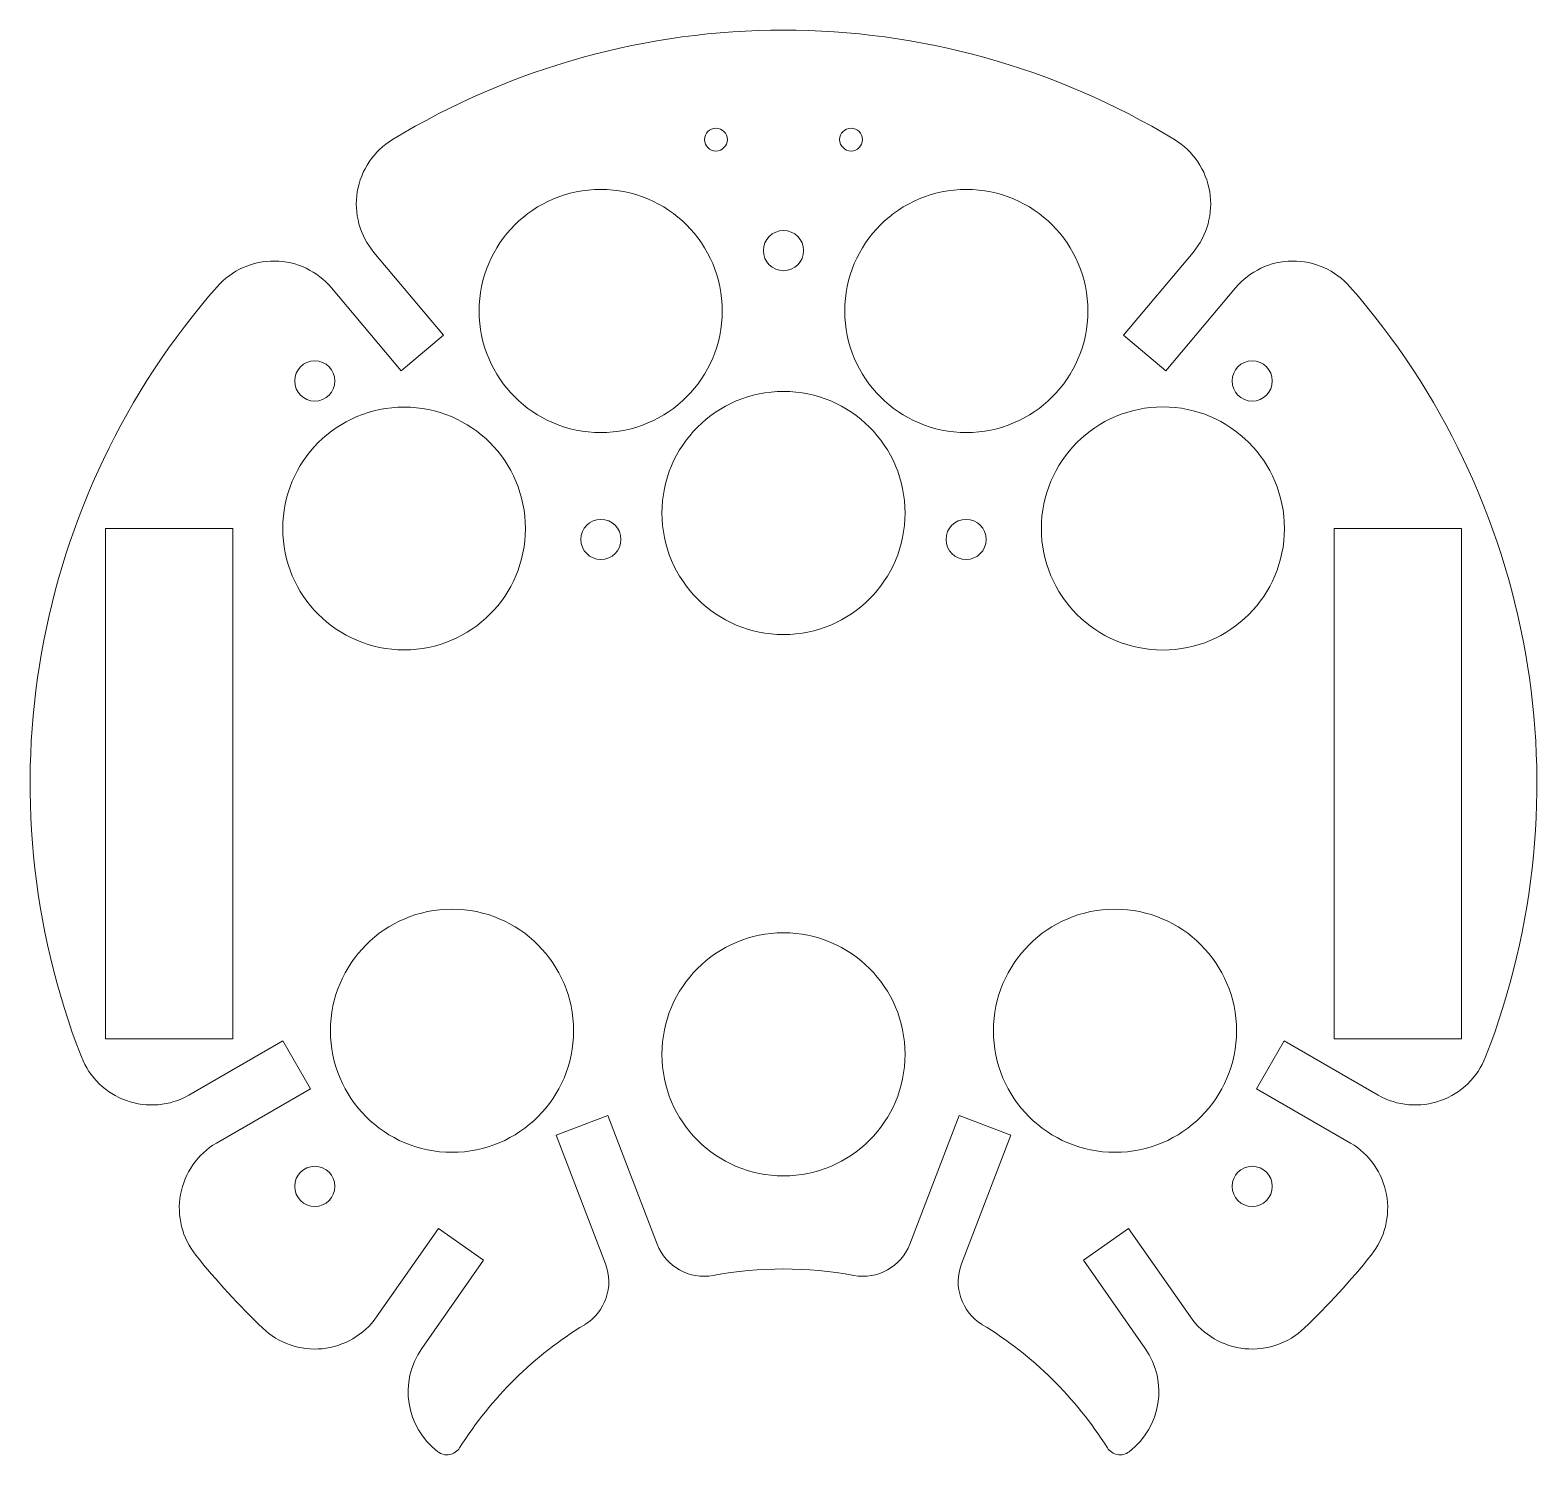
# Model space of a CAD drawing. Header units: millimetres. Extents: x -75 to 75, y -67 to 75.
import ezdxf

# ---------------------------------------------------------------- set-up
doc = ezdxf.new("R2010")
doc.units = ezdxf.units.MM

msp = doc.modelspace()

# ---------------------------------------------------------------- linework, layer by layer
at = {"color": 1, "linetype": 'Continuous', "lineweight": 5}
for p, q in [((-40.78, 52.88), (-33.86, 44.63)), ((40.78, 52.88), (33.86, 44.63)), ((-44.99, 49.34), (-38.07, 41.09)), ((44.99, 49.34), (38.07, 41.09)), ((-38.07, 41.09), (-33.86, 44.63)), ((33.86, 44.63), (38.07, 41.09)), ((-67.51, -25.4), (-67.51, 25.4)), ((-67.51, 25.4), (-54.81, 25.4)), ((-54.81, 25.4), (-54.81, -25.4)), ((67.51, 25.4), (54.81, 25.4)), ((54.81, -25.4), (54.81, 25.4)), ((67.51, -25.4), (67.51, 25.4)), ((-67.51, -25.4), (-54.81, -25.4)), ((67.51, -25.4), (54.81, -25.4)), ((-59.21, -31.01), (-49.83, -25.59)), ((-49.83, -25.59), (-47.08, -30.36)), ((49.83, -25.59), (47.08, -30.36)), ((59.21, -31.01), (49.83, -25.59)), ((-56.46, -35.77), (-47.08, -30.36)), ((56.46, -35.77), (47.08, -30.36)), ((-22.62, -34.99), (-17.48, -33.02)), ((-12.58, -45.82), (-17.48, -33.02)), ((12.58, -45.82), (17.48, -33.02)), ((17.48, -33.02), (22.62, -34.99)), ((-17.72, -47.79), (-22.62, -34.99)), ((17.72, -47.79), (22.62, -34.99)), ((-34.36, -44.27), (-40.52, -53.07)), ((-34.36, -44.27), (-29.85, -47.43)), ((34.36, -44.27), (29.85, -47.43)), ((34.36, -44.27), (40.52, -53.07)), ((-29.85, -47.43), (-36.01, -56.23)), ((29.85, -47.43), (36.01, -56.23))]:
    msp.add_line(p, q, dxfattribs=at)
for centre, radius in [((-6.73, 64.11), 1.14), ((6.73, 64.11), 1.14), ((-18.2, 47.05), 12.1), ((18.2, 47.05), 12.1), ((0, 53.06), 2), ((-46.66, 40.08), 2), ((46.66, 40.08), 2), ((0, 26.94), 12.1), ((-37.77, 25.4), 12.08), ((37.77, 25.4), 12.1), ((-18.18, 24.31), 2), ((18.18, 24.31), 2), ((-33, -24.59), 12.1), ((33, -24.59), 12.1), ((0, -26.94), 12.1), ((-46.66, -40.08), 2), ((46.66, -40.08), 2)]:
    msp.add_circle(centre, radius, dxfattribs=at)
for centre, radius, start, end in [((0, 0), 75, 58.7343, 121.2657), ((-35.03, 57.7), 7.5, 121.2657, 220), ((35.03, 57.7), 7.5, 320, 58.7343), ((-50.74, 44.52), 7.5, 40, 138.7343), ((50.74, 44.52), 7.5, 41.2657, 140), ((0, 0), 75, 138.7343, 201.266), ((0, 0), 75, 338.734, 41.2657), ((-62.9, -24.48), 7.5, 201.266, 299.522), ((62.9, -24.48), 7.5, 240.478, 338.734), ((-52.65, -42.24), 7.5, 120.478, 218.734), ((52.65, -42.24), 7.5, 321.266, 59.522), ((-7.91, -44.03), 5, 200.9403, 280.5813), ((7.91, -44.03), 5, 259.4187, 339.0597), ((0, 0), 75, 218.734, 226.2657), ((-22.39, -49.57), 5, 301.2992, 20.9403), ((22.39, -49.57), 5, 159.0597, 238.7008), ((0, 0), 75, 313.7343, 321.266), ((0, -86.4), 38.1, 79.4187, 100.5813), ((-46.66, -48.77), 7.5, 226.2657, 325), ((0, -86.4), 38.1, 121.2992, 147.802), ((0, -86.4), 38.1, 32.198, 58.7008), ((46.66, -48.77), 7.5, 215, 313.7343), ((-29.87, -60.53), 7.5, 145, 232.6645), ((29.87, -60.53), 7.5, 307.3355, 35), ((-33.51, -65.3), 1.5, 232.6645, 327.802), ((33.51, -65.3), 1.5, 212.198, 307.3355)]:
    msp.add_arc(centre, radius, start, end, dxfattribs=at)

doc.saveas('drawing.dxf')
